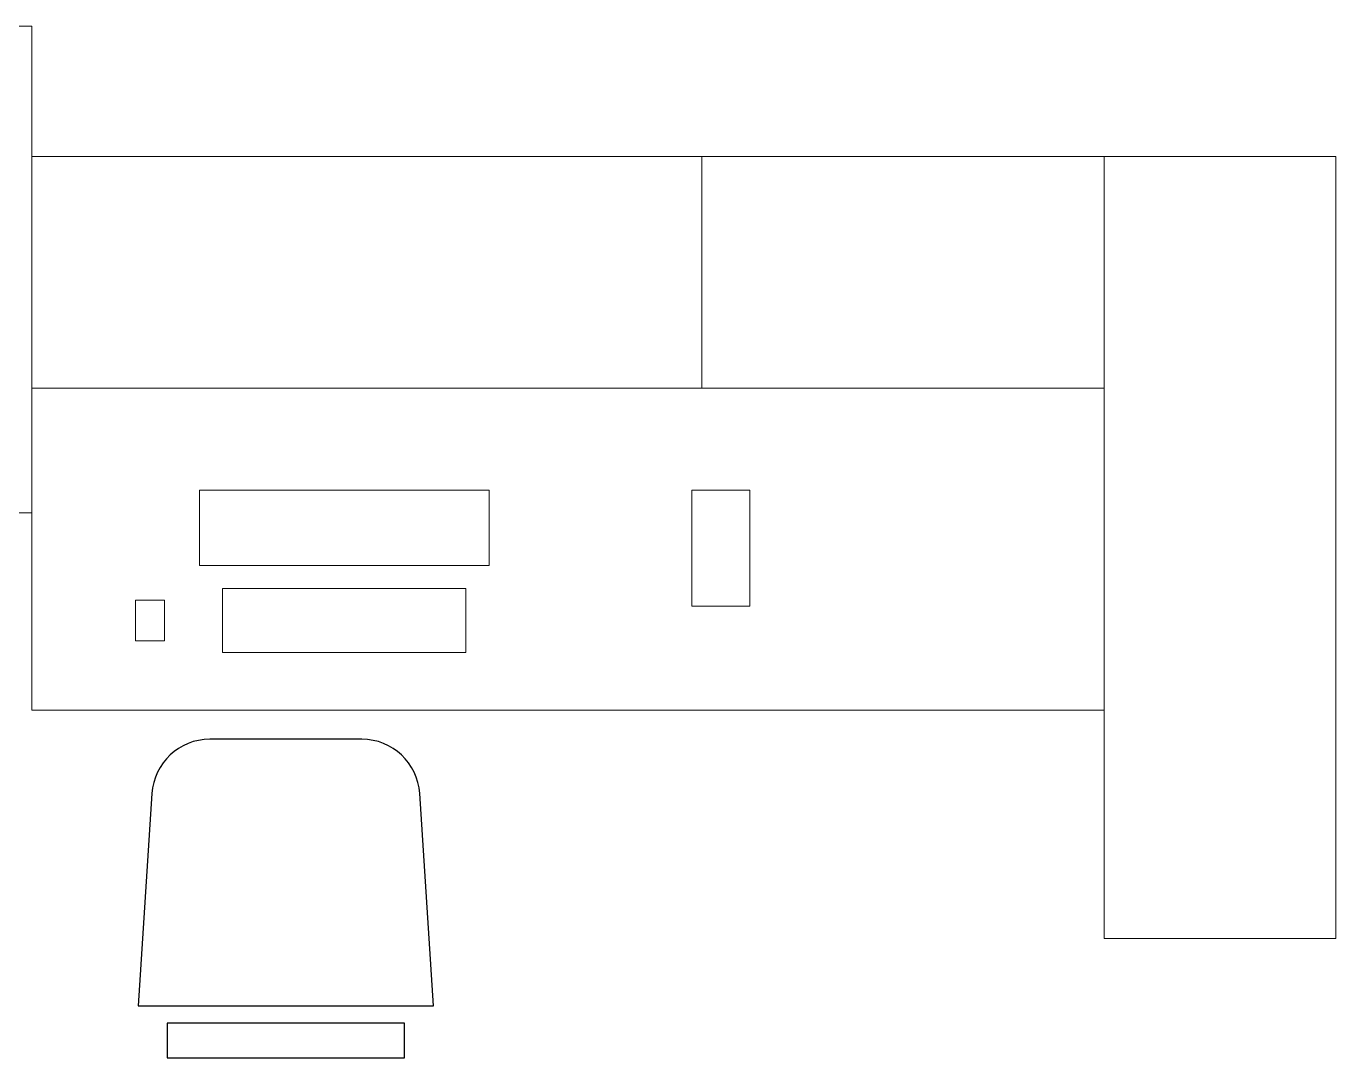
# Model space of a CAD drawing. Extents: x -2365 to 41970, y -230 to 8114.
# Drawn here: x 17681.8 to 17907.8, y 2316.4 to 2494.5 of the extents above; entities that cross this region are included whole.
import ezdxf

# ---------------------------------------------------------------- set-up
doc = ezdxf.new("R2010")
doc.units = 0
doc.header["$LTSCALE"] = 25
doc.layers.get('0').update_dxf_attribs({"color": 9, "lineweight": 9})
doc.layers.add('05', color=9, linetype='Continuous', lineweight=9)
doc.layers.add('14', color=9, linetype='Continuous', lineweight=9)

# ---------------------------------------------------------------- blocks, each defined once
blk = doc.blocks.new('m-vw-sandalye')
at = {"lineweight": -3, "ltscale": 0.5}
blk.add_lwpolyline([(-20.5, 0), (20.5, 0), (20.5, -6), (-20.5, -6)], close=True, dxfattribs=at)
blk.add_lwpolyline([(-25.5, -9), (25.5, -9), (23.11, -45.65, -0.395265), (13.13, -55), (-13.13, -55, -0.395265), (-23.11, -45.65)], format="xyb", close=True, dxfattribs=at)
blk = doc.blocks.new('m-vw-bilgisayar-2')
for points in [[(38, 60), (18, 60), (18, 70), (38, 70)], [(25, 25), (38, 25), (38, -25), (25, -25)], [(10, 21), (21, 21), (21, -21), (10, -21)], [(12, -31), (19, -31), (19, -36), (12, -36)]]:
    blk.add_lwpolyline(points, close=True)

msp = doc.modelspace()

# ---------------------------------------------------------------- linework, layer by layer
at = {"layer": '05'}
for p, q in [((17798.45, 2431.99), (17798.45, 2471.99)), ((17867.84, 2431.99), (17867.84, 2471.99)), ((17907.84, 2336.99), (17867.84, 2336.99))]:
    msp.add_line(p, q, dxfattribs=at)
msp.add_lwpolyline([(17907.84, 2336.99), (17907.84, 2471.99), (17682.84, 2471.99), (17682.84, 2431.99), (17867.84, 2431.99), (17867.84, 2336.99)], dxfattribs=at)
msp.add_lwpolyline([(17682.84, 2431.99), (17682.84, 2376.39), (17867.84, 2376.39), (17867.84, 2431.99)], close=True, dxfattribs=at)
at = {"layer": '14'}
msp.add_lwpolyline([(17598.84, 2494.5), (17682.84, 2494.5), (17682.84, 2410.5), (17598.84, 2410.5)], close=True, dxfattribs=at)

# ---------------------------------------------------------------- block references
at = {"layer": '05', "xscale": -1, "rotation": 270}
msp.add_blockref('m-vw-bilgisayar-2', (17736.72, 2376.39), dxfattribs=at)
at = {"layer": '05', "lineweight": -3, "xscale": -1, "rotation": 180}
msp.add_blockref('m-vw-sandalye', (17726.65, 2316.39), dxfattribs=at)

doc.saveas('drawing.dxf')
